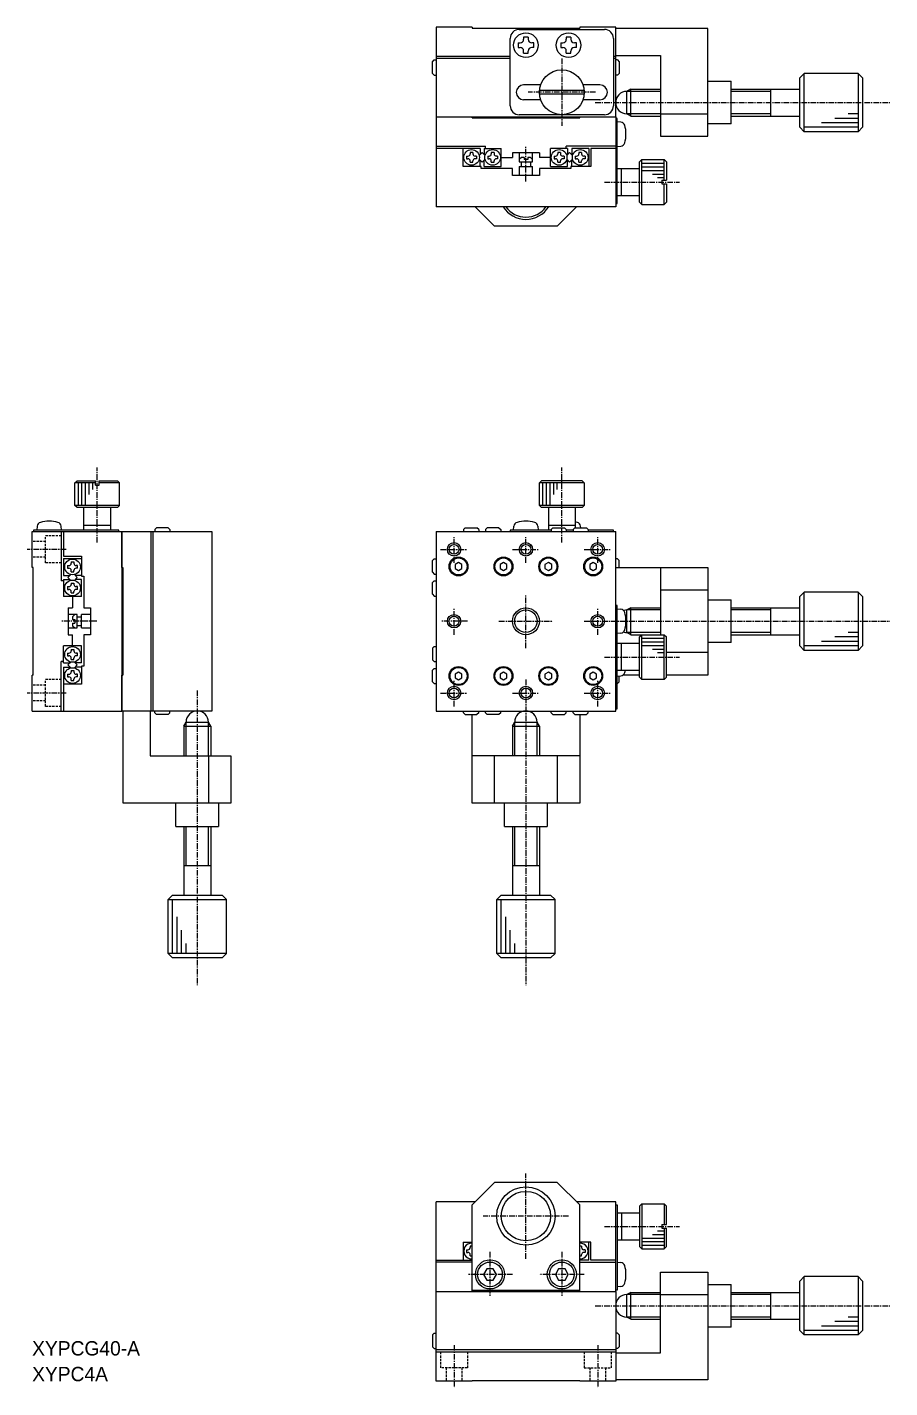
# Model space of a CAD drawing. Extents: x 13 to 396, y -27 to 276.
# Drawn here: x 12.7 to 204.9, y -26.6 to 276.5 of the extents above; entities that cross this region are included whole.
import ezdxf

# ---------------------------------------------------------------- set-up
doc = ezdxf.new("R2010")
doc.units = 0
doc.linetypes.add('CENTER', pattern=[2, 1.25, -0.25, 0.25, -0.25])
doc.linetypes.add('DASHED', pattern=[0.75, 0.5, -0.25])
doc.layers.get('0').update_dxf_attribs({"linetype": 'CONTINUOUS'})
doc.layers.add('CENTER', color=1, linetype='CENTER')

msp = doc.modelspace()

# ---------------------------------------------------------------- linework, layer by layer
at = {"color": 7, "linetype": 'CONTINUOUS'}
for p, q in [((111.83, 276.46), (103.83, 276.46)), ((103.83, 276.46), (103.83, 256.46)), ((111.83, 276.46), (111.83, 276.26)), ((111.83, 276.26), (135.83, 276.26)), ((122.33, 275.96), (141.33, 275.96)), ((135.83, 276.46), (135.83, 276.26)), ((143.83, 276.46), (135.83, 276.46)), ((143.83, 256.46), (143.83, 276.46)), ((164.33, 276.16), (143.83, 276.16)), ((164.33, 252.16), (164.33, 276.16)), ((120.33, 258.96), (120.33, 273.96)), ((122.08, 272.96), (122.08, 271.96)), ((122.08, 272.96), (122.53, 272.96)), ((124.33, 274.21), (123.33, 274.21)), ((123.33, 274.21), (123.33, 273.76)), ((124.33, 274.21), (124.33, 273.76)), ((125.58, 272.96), (125.13, 272.96)), ((125.58, 271.96), (125.58, 272.96)), ((131.58, 272.96), (131.58, 271.96)), ((131.58, 272.96), (132.03, 272.96)), ((133.83, 274.21), (132.83, 274.21)), ((132.83, 274.21), (132.83, 273.76)), ((133.83, 274.21), (133.83, 273.76)), ((135.08, 272.96), (134.63, 272.96)), ((135.08, 271.96), (135.08, 272.96)), ((143.33, 273.96), (143.33, 258.96)), ((120.33, 269.96), (103.83, 269.96)), ((122.08, 271.96), (122.53, 271.96)), ((123.33, 270.71), (123.33, 271.16)), ((123.33, 270.71), (124.33, 270.71)), ((124.33, 270.71), (124.33, 271.16)), ((125.58, 271.96), (125.13, 271.96)), ((131.58, 271.96), (132.03, 271.96)), ((132.83, 270.71), (132.83, 271.16)), ((132.83, 270.71), (133.83, 270.71)), ((133.83, 270.71), (133.83, 271.16)), ((135.08, 271.96), (134.63, 271.96)), ((143.83, 269.96), (143.33, 269.96)), ((143.83, 270.16), (153.83, 270.16)), ((153.83, 270.16), (153.83, 252.16)), ((103.03, 268.76), (103.43, 269.16)), ((103.03, 266.16), (103.03, 268.76)), ((103.43, 269.16), (103.83, 269.16)), ((120.33, 269.46), (103.83, 269.46)), ((143.83, 269.46), (143.33, 269.46)), ((144.23, 269.16), (143.83, 269.16)), ((144.23, 269.16), (144.63, 268.76)), ((144.63, 268.76), (144.63, 266.16)), ((103.03, 266.16), (103.43, 265.76)), ((103.43, 265.76), (103.83, 265.76)), ((144.23, 265.76), (143.83, 265.76)), ((144.23, 265.76), (144.63, 266.16)), ((164.33, 264.41), (169.53, 264.41)), ((169.53, 254.91), (169.53, 264.41)), ((184.83, 265.16), (185.83, 266.16)), ((184.83, 254.16), (184.83, 265.16)), ((197.83, 266.16), (185.83, 266.16)), ((198.83, 265.16), (197.83, 266.16)), ((198.83, 265.16), (198.83, 254.16)), ((127.11, 263.61), (123.33, 263.61)), ((136.79, 261.56), (126.83, 261.56)), ((136.83, 262.36), (126.85, 262.36)), ((140.33, 263.61), (136.55, 263.61)), ((147.2, 262.66), (146.33, 262.16)), ((146.33, 257.16), (146.33, 262.16)), ((147.2, 256.66), (147.2, 262.66)), ((147.2, 262.66), (153.83, 262.66)), ((169.53, 262.66), (184.83, 262.66)), ((178.33, 262.66), (178.33, 256.66)), ((127.11, 260.31), (123.33, 260.31)), ((140.33, 260.31), (136.55, 260.31)), ((103.83, 256.46), (143.83, 256.46)), ((103.83, 256.46), (103.83, 236.46)), ((103.83, 256.46), (111.83, 256.46)), ((111.83, 256.26), (111.83, 256.46)), ((111.83, 256.26), (135.83, 256.26)), ((141.33, 256.96), (122.33, 256.96)), ((135.83, 256.26), (135.83, 256.46)), ((135.83, 256.46), (143.83, 256.46)), ((143.83, 256.46), (143.83, 236.46)), ((144.13, 256.16), (143.83, 256.16)), ((144.13, 237.16), (144.13, 256.16)), ((144.98, 255.34), (144.13, 255.41)), ((147.2, 256.66), (146.33, 257.16)), ((147.2, 256.66), (153.83, 256.66)), ((153.83, 257.16), (164.33, 257.16)), ((169.53, 254.91), (164.33, 254.91)), ((169.53, 256.66), (184.83, 256.66)), ((153.83, 252.16), (164.33, 252.16)), ((184.83, 254.16), (185.83, 253.16)), ((197.83, 253.16), (185.83, 253.16)), ((198.83, 254.16), (197.83, 253.16)), ((103.83, 249.96), (114.83, 249.96)), ((113.63, 249.46), (103.83, 249.46)), ((109.83, 245.46), (109.83, 249.46)), ((111.43, 248.56), (111.43, 248.26)), ((112.03, 248.56), (111.43, 248.56)), ((112.03, 248.56), (112.03, 248.26)), ((113.63, 249.46), (113.63, 248.07)), ((114.53, 249.46), (118.33, 249.46)), ((114.53, 249.46), (114.53, 248.07)), ((114.83, 249.46), (114.83, 249.96)), ((116.13, 248.56), (116.13, 248.26)), ((116.73, 248.56), (116.13, 248.56)), ((116.73, 248.56), (116.73, 248.26)), ((118.33, 245.46), (118.33, 249.46)), ((129.33, 245.46), (129.33, 249.46)), ((133.13, 249.46), (129.33, 249.46)), ((130.93, 248.56), (130.93, 248.26)), ((131.53, 248.56), (130.93, 248.56)), ((131.53, 248.56), (131.53, 248.26)), ((132.83, 249.46), (132.83, 249.96)), ((143.83, 249.96), (132.83, 249.96)), ((133.13, 249.46), (133.13, 248.07)), ((134.03, 249.46), (134.03, 248.07)), ((137.83, 249.46), (134.03, 249.46)), ((135.63, 248.56), (135.63, 248.26)), ((136.23, 248.56), (135.63, 248.56)), ((136.23, 248.56), (136.23, 248.26)), ((137.83, 249.46), (137.83, 245.46)), ((138.33, 249.46), (138.33, 245.46)), ((143.83, 249.46), (138.33, 249.46)), ((144.13, 249.91), (144.98, 249.98)), ((110.63, 247.76), (110.93, 247.76)), ((110.63, 247.76), (110.63, 247.16)), ((110.63, 247.16), (110.93, 247.16)), ((111.43, 246.36), (111.43, 246.66)), ((111.43, 246.36), (112.03, 246.36)), ((112.03, 246.36), (112.03, 246.66)), ((112.83, 247.76), (112.53, 247.76)), ((112.83, 247.16), (112.53, 247.16)), ((112.83, 247.76), (112.83, 247.16)), ((113.43, 247.87), (114.08, 248.52)), ((114.08, 246.4), (113.43, 247.05)), ((113.63, 245.46), (113.63, 246.85)), ((114.73, 247.87), (114.08, 248.52)), ((114.08, 246.4), (114.73, 247.05)), ((114.53, 245.46), (114.53, 246.85)), ((115.33, 247.76), (115.63, 247.76)), ((115.33, 247.76), (115.33, 247.16)), ((115.33, 247.16), (115.63, 247.16)), ((116.13, 246.36), (116.13, 246.66)), ((116.13, 246.36), (116.73, 246.36)), ((116.73, 246.36), (116.73, 246.66)), ((117.53, 247.76), (117.23, 247.76)), ((117.53, 247.16), (117.23, 247.16)), ((117.53, 247.76), (117.53, 247.16)), ((118.33, 247.46), (120.83, 247.46)), ((120.83, 248.46), (120.83, 247.46)), ((126.83, 248.46), (120.83, 248.46)), ((122.33, 248.46), (122.33, 246.46)), ((122.83, 247.46), (122.33, 246.96)), ((122.33, 246.46), (125.33, 246.46)), ((123.43, 247.46), (122.83, 247.46)), ((122.83, 245.46), (122.83, 246.46)), ((123.43, 247.46), (123.43, 246.96)), ((124.23, 246.96), (123.43, 246.96)), ((124.23, 247.46), (124.23, 246.96)), ((124.83, 247.46), (124.23, 247.46)), ((124.83, 247.46), (125.33, 246.96)), ((124.83, 246.46), (124.83, 245.46)), ((125.33, 246.46), (125.33, 248.46)), ((126.83, 248.46), (126.83, 247.46)), ((129.33, 247.46), (126.83, 247.46)), ((130.13, 247.76), (130.43, 247.76)), ((130.13, 247.76), (130.13, 247.16)), ((130.13, 247.16), (130.43, 247.16)), ((130.93, 246.36), (130.93, 246.66)), ((130.93, 246.36), (131.53, 246.36)), ((131.53, 246.36), (131.53, 246.66)), ((132.33, 247.76), (132.03, 247.76)), ((132.33, 247.16), (132.03, 247.16)), ((132.33, 247.76), (132.33, 247.16)), ((132.93, 247.87), (133.58, 248.52)), ((133.58, 246.4), (132.93, 247.05)), ((133.13, 245.46), (133.13, 246.85)), ((134.23, 247.87), (133.58, 248.52)), ((133.58, 246.4), (134.23, 247.05)), ((134.03, 245.46), (134.03, 246.85)), ((134.83, 247.76), (135.13, 247.76)), ((134.83, 247.76), (134.83, 247.16)), ((134.83, 247.16), (135.13, 247.16)), ((135.63, 246.36), (135.63, 246.66)), ((135.63, 246.36), (136.23, 246.36)), ((136.23, 246.36), (136.23, 246.66)), ((137.03, 247.76), (136.73, 247.76)), ((137.03, 247.16), (136.73, 247.16)), ((137.03, 247.76), (137.03, 247.16)), ((149.13, 246.46), (149.63, 246.96)), ((149.13, 237.46), (149.13, 246.46)), ((149.63, 246.96), (154.63, 246.96)), ((149.63, 236.96), (149.63, 246.96)), ((154.63, 246.96), (155.13, 246.46)), ((154.63, 242.36), (154.63, 246.96)), ((155.13, 246.46), (155.13, 242.36)), ((113.83, 245.46), (109.83, 245.46)), ((113.83, 244.96), (113.83, 245.46)), ((120.83, 244.96), (113.83, 244.96)), ((114.53, 245.46), (118.33, 245.46)), ((120.83, 243.46), (120.83, 244.96)), ((126.83, 243.46), (120.83, 243.46)), ((122.33, 245.46), (122.33, 243.46)), ((122.33, 245.46), (125.33, 245.46)), ((125.33, 243.46), (125.33, 245.46)), ((133.83, 244.96), (126.83, 244.96)), ((126.83, 244.96), (126.83, 243.46)), ((129.33, 245.46), (133.13, 245.46)), ((133.83, 245.46), (133.83, 244.96)), ((138.33, 245.46), (133.83, 245.46)), ((144.13, 244.96), (149.13, 244.96)), ((145.13, 238.96), (145.13, 244.96)), ((154.13, 242.36), (154.13, 241.56)), ((154.13, 242.36), (155.13, 242.36)), ((154.13, 241.56), (155.13, 241.56)), ((154.63, 236.96), (154.63, 241.56)), ((155.13, 241.56), (155.13, 237.46)), ((143.83, 236.46), (103.83, 236.46)), ((116.83, 232.16), (112.53, 236.46)), ((130.83, 232.16), (135.13, 236.46)), ((143.83, 237.16), (144.13, 237.16)), ((144.13, 238.96), (149.13, 238.96)), ((149.63, 236.96), (149.13, 237.46)), ((149.63, 236.96), (154.63, 236.96)), ((155.13, 237.46), (154.63, 236.96)), ((130.83, 232.16), (116.83, 232.16)), ((23.33, 174.94), (23.83, 175.44)), ((27.93, 174.94), (23.33, 174.94)), ((23.33, 169.94), (23.33, 174.94)), ((23.83, 175.44), (27.93, 175.44)), ((27.93, 174.44), (27.93, 175.44)), ((27.93, 174.44), (28.73, 174.44)), ((28.73, 175.44), (32.83, 175.44)), ((28.73, 174.44), (28.73, 175.44)), ((33.33, 174.94), (28.73, 174.94)), ((32.83, 175.44), (33.33, 174.94)), ((33.33, 169.94), (33.33, 174.94)), ((126.83, 174.94), (127.33, 175.44)), ((136.83, 174.94), (126.83, 174.94)), ((126.83, 169.94), (126.83, 174.94)), ((136.33, 175.44), (127.33, 175.44)), ((136.33, 175.44), (136.83, 174.94)), ((136.83, 174.94), (136.83, 169.94)), ((33.33, 169.94), (23.33, 169.94)), ((23.83, 169.44), (23.33, 169.94)), ((33.33, 169.94), (32.83, 169.44)), ((136.83, 169.94), (126.83, 169.94)), ((127.33, 169.44), (126.83, 169.94)), ((136.83, 169.94), (136.33, 169.44)), ((32.83, 169.44), (23.83, 169.44)), ((25.33, 164.44), (25.33, 169.44)), ((31.33, 164.44), (31.33, 169.44)), ((136.33, 169.44), (127.33, 169.44)), ((128.83, 169.44), (128.83, 164.44)), ((134.83, 169.44), (134.83, 164.94)), ((13.83, 156.14), (13.83, 164.14)), ((13.83, 164.14), (33.83, 164.14)), ((14.13, 164.44), (14.13, 164.14)), ((33.13, 164.44), (14.13, 164.44)), ((14.95, 165.29), (14.88, 164.44)), ((20.38, 164.44), (20.3, 165.29)), ((20.33, 164.14), (20.33, 153.14)), ((20.83, 164.14), (20.83, 158.64)), ((31.33, 165.44), (25.33, 165.44)), ((33.13, 164.14), (33.13, 164.44)), ((33.83, 164.14), (33.83, 124.14)), ((33.83, 164.14), (53.83, 164.14)), ((33.83, 156.14), (33.83, 164.14)), ((40.33, 124.14), (40.33, 164.14)), ((40.83, 124.14), (40.83, 164.14)), ((41.13, 164.54), (41.53, 164.94)), ((41.13, 164.54), (41.13, 164.14)), ((44.13, 164.94), (41.53, 164.94)), ((44.13, 164.94), (44.53, 164.54)), ((44.53, 164.54), (44.53, 164.14)), ((53.83, 164.14), (53.83, 124.14)), ((103.83, 164.14), (143.83, 164.14)), ((103.83, 164.14), (103.83, 124.14)), ((110.33, 164.94), (109.93, 164.54)), ((109.93, 164.54), (109.93, 164.14)), ((110.33, 164.94), (112.93, 164.94)), ((113.33, 164.54), (112.93, 164.94)), ((113.33, 164.54), (113.33, 164.14)), ((114.83, 164.54), (115.23, 164.94)), ((114.83, 164.54), (114.83, 164.14)), ((117.83, 164.94), (115.23, 164.94)), ((117.83, 164.94), (118.23, 164.54)), ((118.23, 164.54), (118.23, 164.14)), ((120.33, 164.44), (120.33, 164.14)), ((129.43, 164.44), (120.33, 164.44)), ((121.08, 164.44), (121.15, 165.29)), ((126.5, 165.29), (126.58, 164.44)), ((134.83, 165.44), (128.83, 165.44)), ((129.83, 164.94), (129.43, 164.54)), ((129.43, 164.54), (129.43, 164.14)), ((129.83, 164.94), (132.43, 164.94)), ((132.83, 164.54), (132.43, 164.94)), ((132.83, 164.54), (132.83, 164.14)), ((134.33, 164.44), (132.83, 164.44)), ((134.73, 164.94), (134.33, 164.54)), ((134.33, 164.54), (134.33, 164.14)), ((134.73, 164.94), (137.33, 164.94)), ((136.04, 164.94), (136, 165.29)), ((137.33, 164.94), (137.73, 164.54)), ((137.73, 164.54), (137.73, 164.14)), ((143.33, 164.44), (137.73, 164.44)), ((143.33, 164.14), (143.33, 164.44)), ((143.83, 124.14), (143.83, 164.14)), ((20.83, 158.64), (24.83, 158.64)), ((20.83, 158.14), (20.83, 154.34)), ((20.83, 158.14), (24.83, 158.14)), ((24.83, 158.64), (24.83, 154.14)), ((103.03, 157.64), (103.43, 158.04)), ((103.03, 155.04), (103.03, 157.64)), ((103.43, 158.04), (103.83, 158.04)), ((144.23, 158.04), (143.83, 158.04)), ((144.23, 158.04), (144.63, 157.64)), ((144.63, 156.14), (144.63, 157.64)), ((14.03, 156.14), (13.83, 156.14)), ((14.03, 132.14), (14.03, 156.14)), ((21.73, 156.54), (21.73, 155.94)), ((21.73, 156.54), (22.03, 156.54)), ((21.73, 155.94), (22.03, 155.94)), ((22.53, 157.34), (23.13, 157.34)), ((22.53, 157.34), (22.53, 157.04)), ((22.53, 155.14), (22.53, 155.44)), ((22.53, 155.14), (23.13, 155.14)), ((23.13, 157.34), (23.13, 157.04)), ((23.13, 155.14), (23.13, 155.44)), ((23.93, 156.54), (23.63, 156.54)), ((23.93, 155.94), (23.63, 155.94)), ((23.93, 155.94), (23.93, 156.54)), ((33.83, 156.14), (34.03, 156.14)), ((34.03, 156.14), (34.03, 132.14)), ((103.03, 155.04), (103.43, 154.64)), ((103.43, 154.64), (103.83, 154.64)), ((108.83, 157.21), (108.08, 156.77)), ((108.08, 156.77), (108.08, 155.91)), ((108.08, 155.91), (108.83, 155.47)), ((109.58, 156.77), (108.83, 157.21)), ((108.83, 155.47), (109.58, 155.91)), ((109.58, 155.91), (109.58, 156.77)), ((118.83, 157.21), (118.08, 156.77)), ((118.08, 156.77), (118.08, 155.91)), ((118.08, 155.91), (118.83, 155.47)), ((119.58, 156.77), (118.83, 157.21)), ((118.83, 155.47), (119.58, 155.91)), ((119.58, 155.91), (119.58, 156.77)), ((128.83, 157.21), (128.08, 156.77)), ((128.08, 156.77), (128.08, 155.91)), ((128.08, 155.91), (128.83, 155.47)), ((129.58, 156.77), (128.83, 157.21)), ((128.83, 155.47), (129.58, 155.91)), ((129.58, 155.91), (129.58, 156.77)), ((138.83, 157.21), (138.08, 156.77)), ((138.08, 156.77), (138.08, 155.91)), ((138.08, 155.91), (138.83, 155.47)), ((139.58, 156.77), (138.83, 157.21)), ((138.83, 155.47), (139.58, 155.91)), ((139.58, 155.91), (139.58, 156.77)), ((143.83, 156.14), (164.33, 156.14)), ((153.83, 156.14), (153.83, 141.14)), ((164.33, 156.14), (164.33, 132.14)), ((20.83, 153.14), (20.33, 153.14)), ((20.83, 154.34), (22.22, 154.34)), ((20.83, 153.44), (22.22, 153.44)), ((20.83, 153.44), (20.83, 149.64)), ((21.73, 151.84), (21.73, 151.24)), ((21.73, 151.84), (22.03, 151.84)), ((22.42, 154.54), (21.77, 153.89)), ((22.42, 153.24), (21.77, 153.89)), ((22.53, 152.64), (23.13, 152.64)), ((22.53, 152.64), (22.53, 152.34)), ((23.13, 152.64), (23.13, 152.34)), ((23.89, 153.89), (23.24, 154.54)), ((23.89, 153.89), (23.24, 153.24)), ((24.83, 154.34), (23.44, 154.34)), ((24.83, 153.44), (23.44, 153.44)), ((23.93, 151.84), (23.63, 151.84)), ((23.93, 151.24), (23.93, 151.84)), ((24.83, 154.14), (25.33, 154.14)), ((24.83, 149.64), (24.83, 153.44)), ((25.33, 154.14), (25.33, 147.14)), ((103.43, 153.14), (103.03, 152.74)), ((103.03, 150.14), (103.03, 152.74)), ((103.43, 153.14), (103.83, 153.14)), ((24.83, 149.64), (20.83, 149.64)), ((21.73, 151.24), (22.03, 151.24)), ((22.53, 150.44), (22.53, 150.74)), ((22.53, 150.44), (23.13, 150.44)), ((22.83, 149.64), (22.83, 147.14)), ((23.13, 150.44), (23.13, 150.74)), ((23.93, 151.24), (23.63, 151.24)), ((103.03, 150.14), (103.43, 149.74)), ((103.43, 149.74), (103.83, 149.74)), ((153.83, 151.14), (164.33, 151.14)), ((164.33, 148.89), (169.53, 148.89)), ((169.53, 139.39), (169.53, 148.89)), ((184.83, 149.64), (185.83, 150.64)), ((184.83, 138.64), (184.83, 149.64)), ((197.83, 150.64), (185.83, 150.64)), ((198.83, 149.64), (197.83, 150.64)), ((198.83, 149.64), (198.83, 138.64)), ((21.83, 147.14), (21.83, 141.14)), ((21.83, 147.14), (22.83, 147.14)), ((23.83, 145.64), (21.83, 145.64)), ((22.83, 145.14), (23.33, 145.64)), ((23.83, 142.64), (23.83, 145.64)), ((24.83, 142.64), (24.83, 145.64)), ((26.83, 145.64), (24.83, 145.64)), ((25.33, 147.14), (26.83, 147.14)), ((26.83, 147.14), (26.83, 141.14)), ((144.13, 147.64), (143.83, 147.64)), ((144.13, 124.64), (144.13, 147.64)), ((144.13, 146.89), (144.98, 146.81)), ((147.2, 147.14), (146.33, 146.64)), ((146.33, 141.64), (146.33, 146.64)), ((147.2, 147.14), (153.83, 147.14)), ((147.2, 141.14), (147.2, 147.14)), ((169.53, 147.14), (184.83, 147.14)), ((178.33, 147.14), (178.33, 141.14)), ((21.83, 142.64), (23.83, 142.64)), ((22.83, 145.14), (22.83, 144.54)), ((22.83, 144.54), (23.33, 144.54)), ((22.83, 143.74), (22.83, 143.14)), ((22.83, 143.74), (23.33, 143.74)), ((22.83, 143.14), (23.33, 142.64)), ((23.33, 144.54), (23.33, 143.74)), ((23.83, 145.14), (24.83, 145.14)), ((24.83, 143.14), (23.83, 143.14)), ((24.83, 142.64), (26.83, 142.64)), ((21.83, 141.14), (22.83, 141.14)), ((22.83, 138.64), (22.83, 141.14)), ((26.83, 141.14), (25.33, 141.14)), ((25.33, 141.14), (25.33, 134.14)), ((144.98, 141.46), (144.13, 141.39)), ((147.2, 141.14), (146.33, 141.64)), ((147.2, 141.14), (153.83, 141.14)), ((149.13, 140.64), (149.63, 141.14)), ((149.13, 131.64), (149.13, 140.64)), ((149.63, 141.14), (154.63, 141.14)), ((149.63, 131.14), (149.63, 141.14)), ((154.63, 141.14), (155.13, 140.64)), ((154.63, 131.14), (154.63, 141.14)), ((155.13, 131.64), (155.13, 140.64)), ((169.53, 141.14), (184.83, 141.14)), ((24.83, 138.64), (20.83, 138.64)), ((20.83, 134.84), (20.83, 138.64)), ((21.73, 137.04), (21.73, 136.44)), ((21.73, 137.04), (22.03, 137.04)), ((21.73, 136.44), (22.03, 136.44)), ((22.53, 137.84), (23.13, 137.84)), ((22.53, 137.84), (22.53, 137.54)), ((23.13, 137.84), (23.13, 137.54)), ((23.93, 137.04), (23.63, 137.04)), ((23.93, 136.44), (23.63, 136.44)), ((23.93, 136.44), (23.93, 137.04)), ((24.83, 134.84), (24.83, 138.64)), ((103.03, 138.14), (103.43, 138.54)), ((103.03, 138.14), (103.03, 135.54)), ((103.43, 138.54), (103.83, 138.54)), ((149.13, 139.14), (144.13, 139.14)), ((145.13, 133.14), (145.13, 139.14)), ((164.33, 137.14), (155.13, 137.14)), ((169.53, 139.39), (164.33, 139.39)), ((184.83, 138.64), (185.83, 137.64)), ((197.83, 137.64), (185.83, 137.64)), ((198.83, 138.64), (197.83, 137.64)), ((20.33, 124.14), (20.33, 135.14)), ((20.83, 135.14), (20.33, 135.14)), ((20.83, 134.84), (22.22, 134.84)), ((20.83, 133.94), (20.83, 124.14)), ((20.83, 133.94), (22.22, 133.94)), ((22.42, 135.04), (21.77, 134.39)), ((22.42, 133.74), (21.77, 134.39)), ((22.53, 135.64), (22.53, 135.94)), ((22.53, 135.64), (23.13, 135.64)), ((23.13, 135.64), (23.13, 135.94)), ((23.89, 134.39), (23.24, 135.04)), ((23.89, 134.39), (23.24, 133.74)), ((24.83, 134.84), (23.44, 134.84)), ((24.83, 133.94), (23.44, 133.94)), ((24.83, 134.14), (24.83, 130.14)), ((25.33, 134.14), (24.83, 134.14)), ((103.43, 135.14), (103.03, 135.54)), ((103.43, 133.64), (103.03, 133.24)), ((103.43, 135.14), (103.83, 135.14)), ((103.43, 133.64), (103.83, 133.64)), ((13.83, 124.14), (13.83, 132.14)), ((14.03, 132.14), (13.83, 132.14)), ((21.73, 132.34), (21.73, 131.74)), ((21.73, 132.34), (22.03, 132.34)), ((21.73, 131.74), (22.03, 131.74)), ((22.53, 133.14), (23.13, 133.14)), ((22.53, 133.14), (22.53, 132.84)), ((22.53, 130.94), (22.53, 131.24)), ((22.53, 130.94), (23.13, 130.94)), ((23.13, 133.14), (23.13, 132.84)), ((23.13, 130.94), (23.13, 131.24)), ((23.93, 132.34), (23.63, 132.34)), ((23.93, 131.74), (23.63, 131.74)), ((23.93, 131.74), (23.93, 132.34)), ((33.83, 124.14), (33.83, 132.14)), ((33.83, 132.14), (34.03, 132.14)), ((103.03, 130.64), (103.03, 133.24)), ((103.03, 130.64), (103.43, 130.24)), ((108.83, 132.81), (108.08, 132.37)), ((108.08, 132.37), (108.08, 131.51)), ((108.08, 131.51), (108.83, 131.07)), ((109.58, 132.37), (108.83, 132.81)), ((108.83, 131.07), (109.58, 131.51)), ((109.58, 131.51), (109.58, 132.37)), ((118.83, 132.81), (118.08, 132.37)), ((118.08, 132.37), (118.08, 131.51)), ((118.08, 131.51), (118.83, 131.07)), ((119.58, 132.37), (118.83, 132.81)), ((118.83, 131.07), (119.58, 131.51)), ((119.58, 131.51), (119.58, 132.37)), ((128.83, 132.81), (128.08, 132.37)), ((128.08, 132.37), (128.08, 131.51)), ((128.08, 131.51), (128.83, 131.07)), ((129.58, 132.37), (128.83, 132.81)), ((128.83, 131.07), (129.58, 131.51)), ((129.58, 131.51), (129.58, 132.37)), ((138.83, 132.81), (138.08, 132.37)), ((138.08, 132.37), (138.08, 131.51)), ((138.08, 131.51), (138.83, 131.07)), ((139.58, 132.37), (138.83, 132.81)), ((138.83, 131.07), (139.58, 131.51)), ((139.58, 131.51), (139.58, 132.37)), ((149.13, 133.14), (144.13, 133.14)), ((144.13, 131.89), (144.98, 131.96)), ((144.63, 130.64), (144.23, 130.24)), ((144.63, 130.64), (144.63, 131.93)), ((149.13, 132.14), (145.46, 132.14)), ((149.63, 131.14), (149.13, 131.64)), ((154.63, 131.14), (149.63, 131.14)), ((155.13, 131.64), (154.63, 131.14)), ((164.33, 132.14), (155.13, 132.14)), ((24.83, 130.14), (20.83, 130.14)), ((103.43, 130.24), (103.83, 130.24)), ((144.23, 130.24), (144.13, 130.24)), ((143.83, 124.64), (144.13, 124.64)), ((13.83, 124.14), (33.83, 124.14)), ((53.83, 124.14), (33.83, 124.14)), ((34.13, 103.64), (34.13, 124.14)), ((40.13, 124.14), (40.13, 114.14)), ((41.13, 123.74), (41.13, 124.14)), ((41.13, 123.74), (41.53, 123.34)), ((44.13, 123.34), (41.53, 123.34)), ((44.53, 123.74), (44.13, 123.34)), ((44.53, 123.74), (44.53, 124.14)), ((47.63, 120.77), (48.13, 121.64)), ((48.13, 121.64), (53.13, 121.64)), ((53.63, 120.77), (53.13, 121.64)), ((103.83, 124.14), (143.83, 124.14)), ((109.93, 123.74), (109.93, 124.14)), ((110.33, 123.34), (109.93, 123.74)), ((110.33, 123.34), (112.93, 123.34)), ((111.83, 103.64), (111.83, 123.34)), ((113.33, 123.74), (112.93, 123.34)), ((113.33, 123.74), (113.33, 124.14)), ((114.83, 123.74), (114.83, 124.14)), ((114.83, 123.74), (115.23, 123.34)), ((117.83, 123.34), (115.23, 123.34)), ((118.23, 123.74), (117.83, 123.34)), ((118.23, 123.74), (118.23, 124.14)), ((120.83, 120.77), (121.33, 121.64)), ((121.33, 121.64), (126.33, 121.64)), ((126.83, 120.77), (126.33, 121.64)), ((129.43, 123.74), (129.43, 124.14)), ((129.83, 123.34), (129.43, 123.74)), ((129.83, 123.34), (132.43, 123.34)), ((132.83, 123.74), (132.43, 123.34)), ((132.83, 123.74), (132.83, 124.14)), ((134.33, 123.74), (134.33, 124.14)), ((134.33, 123.74), (134.73, 123.34)), ((134.73, 123.34), (137.33, 123.34)), ((135.83, 123.34), (135.83, 103.64)), ((137.73, 123.74), (137.33, 123.34)), ((137.73, 123.74), (137.73, 124.14)), ((47.63, 120.77), (47.63, 114.14)), ((47.63, 120.77), (53.63, 120.77)), ((53.63, 120.77), (53.63, 114.14)), ((120.83, 120.77), (126.83, 120.77)), ((120.83, 120.77), (120.83, 114.14)), ((126.83, 120.77), (126.83, 114.14)), ((40.13, 114.14), (58.13, 114.14)), ((53.13, 114.14), (53.13, 103.64)), ((58.13, 114.14), (58.13, 103.64)), ((135.83, 114.14), (111.83, 114.14)), ((116.83, 103.64), (116.83, 114.14)), ((130.83, 114.14), (130.83, 103.64)), ((58.13, 103.64), (34.13, 103.64)), ((45.88, 98.44), (45.88, 103.64)), ((55.38, 103.64), (55.38, 98.44)), ((135.83, 103.64), (111.83, 103.64)), ((119.08, 98.44), (119.08, 103.64)), ((128.58, 103.64), (128.58, 98.44)), ((45.88, 98.44), (55.38, 98.44)), ((47.63, 98.44), (47.63, 83.14)), ((53.63, 98.44), (53.63, 83.14)), ((119.08, 98.44), (128.58, 98.44)), ((120.83, 98.44), (120.83, 83.14)), ((126.83, 98.44), (126.83, 83.14)), ((53.63, 89.64), (47.63, 89.64)), ((126.83, 89.64), (120.83, 89.64)), ((45.13, 83.14), (44.13, 82.14)), ((44.13, 70.14), (44.13, 82.14)), ((45.13, 83.14), (56.13, 83.14)), ((56.13, 83.14), (57.13, 82.14)), ((57.13, 70.14), (57.13, 82.14)), ((118.33, 83.14), (117.33, 82.14)), ((117.33, 70.14), (117.33, 82.14)), ((118.33, 83.14), (129.33, 83.14)), ((129.33, 83.14), (130.33, 82.14)), ((130.33, 70.14), (130.33, 82.14)), ((45.13, 69.14), (44.13, 70.14)), ((56.13, 69.14), (57.13, 70.14)), ((118.33, 69.14), (117.33, 70.14)), ((129.33, 69.14), (130.33, 70.14)), ((56.13, 69.14), (45.13, 69.14)), ((129.33, 69.14), (118.33, 69.14)), ((116.83, 19.14), (111.83, 14.14)), ((130.83, 19.14), (116.83, 19.14)), ((130.83, 19.14), (135.83, 14.14)), ((103.83, -5.16), (103.83, 14.84)), ((112.53, 14.84), (103.83, 14.84)), ((111.83, -5.16), (111.83, 14.14)), ((143.83, 14.84), (135.13, 14.84)), ((135.83, -5.16), (135.83, 14.14)), ((143.83, -5.16), (143.83, 14.84)), ((143.83, 14.14), (144.13, 14.14)), ((144.13, 14.14), (144.13, -4.86)), ((144.13, 12.34), (149.13, 12.34)), ((145.13, 12.34), (145.13, 6.34)), ((149.63, 14.34), (149.13, 13.84)), ((149.13, 13.84), (149.13, 4.84)), ((149.63, 14.34), (149.63, 4.34)), ((149.63, 14.34), (154.63, 14.34)), ((154.63, 14.34), (154.63, 9.74)), ((155.13, 13.84), (154.63, 14.34)), ((155.13, 9.74), (155.13, 13.84)), ((154.13, 9.74), (155.13, 9.74)), ((154.13, 9.74), (154.13, 8.94)), ((144.13, 6.34), (149.13, 6.34)), ((154.13, 8.94), (155.13, 8.94)), ((154.63, 8.94), (154.63, 4.34)), ((155.13, 4.84), (155.13, 8.94)), ((109.83, 5.84), (111.83, 5.84)), ((109.83, 5.84), (109.83, 1.84)), ((110.63, 4.14), (110.93, 4.14)), ((110.63, 4.14), (110.63, 3.54)), ((110.63, 3.54), (110.93, 3.54)), ((111.43, 4.94), (111.43, 4.64)), ((111.83, 4.94), (111.43, 4.94)), ((111.43, 2.74), (111.43, 3.04)), ((138.33, 5.84), (135.83, 5.84)), ((136.23, 4.94), (135.83, 4.94)), ((136.23, 4.94), (136.23, 4.64)), ((136.23, 2.74), (136.23, 3.04)), ((137.03, 4.14), (136.73, 4.14)), ((137.03, 3.54), (136.73, 3.54)), ((137.03, 4.14), (137.03, 3.54)), ((137.83, 1.84), (137.83, 5.84)), ((138.33, 1.84), (138.33, 5.84)), ((149.13, 4.84), (149.63, 4.34)), ((149.63, 4.34), (154.63, 4.34)), ((154.63, 4.34), (155.13, 4.84)), ((103.83, 1.84), (111.83, 1.84)), ((111.83, 1.34), (103.83, 1.34)), ((111.43, 2.74), (111.83, 2.74)), ((135.83, 2.74), (136.23, 2.74)), ((137.83, 1.84), (135.83, 1.84)), ((135.83, 1.34), (143.83, 1.34)), ((143.83, 1.84), (138.33, 1.84)), ((144.13, 1.39), (144.98, 1.31)), ((115.11, -0.11), (114.39, -1.36)), ((114.39, -1.36), (115.11, -2.61)), ((116.55, -0.11), (115.11, -0.11)), ((115.11, -2.61), (116.55, -2.61)), ((117.27, -1.36), (116.55, -0.11)), ((116.55, -2.61), (117.27, -1.36)), ((131.11, -0.11), (130.39, -1.36)), ((130.39, -1.36), (131.11, -2.61)), ((132.55, -0.11), (131.11, -0.11)), ((131.11, -2.61), (132.55, -2.61)), ((133.27, -1.36), (132.55, -0.11)), ((132.55, -2.61), (133.27, -1.36)), ((153.83, -18.86), (153.83, -0.86)), ((153.83, -0.86), (164.33, -0.86)), ((164.33, -0.86), (164.33, -24.86)), ((184.83, -2.86), (185.83, -1.86)), ((184.83, -13.86), (184.83, -2.86)), ((197.83, -1.86), (185.83, -1.86)), ((198.83, -2.86), (197.83, -1.86)), ((198.83, -2.86), (198.83, -13.86)), ((103.83, -25.16), (103.83, -5.16)), ((103.83, -5.16), (143.83, -5.16)), ((103.83, -5.16), (111.83, -5.16)), ((111.83, -4.86), (135.83, -4.86)), ((111.83, -4.96), (135.83, -4.96)), ((135.83, -5.16), (143.83, -5.16)), ((144.13, -4.86), (143.83, -4.86)), ((143.83, -5.16), (143.83, -25.16)), ((144.98, -4.04), (144.13, -4.11)), ((147.2, -5.36), (146.33, -5.86)), ((146.33, -10.86), (146.33, -5.86)), ((147.2, -11.36), (147.2, -5.36)), ((147.2, -5.36), (153.83, -5.36)), ((153.83, -5.86), (164.33, -5.86)), ((164.33, -3.61), (169.53, -3.61)), ((169.53, -13.11), (169.53, -3.61)), ((169.53, -5.36), (184.83, -5.36)), ((178.33, -5.36), (178.33, -11.36)), ((147.2, -11.36), (146.33, -10.86)), ((147.2, -11.36), (153.83, -11.36)), ((169.53, -11.36), (184.83, -11.36)), ((103.03, -14.86), (103.43, -14.46)), ((103.03, -14.86), (103.03, -17.46)), ((103.43, -14.46), (103.83, -14.46)), ((144.23, -14.46), (143.83, -14.46)), ((144.23, -14.46), (144.63, -14.86)), ((144.63, -14.86), (144.63, -17.46)), ((169.53, -13.11), (164.33, -13.11)), ((184.83, -13.86), (185.83, -14.86)), ((197.83, -14.86), (185.83, -14.86)), ((198.83, -13.86), (197.83, -14.86)), ((103.43, -17.86), (103.03, -17.46)), ((103.43, -17.86), (103.83, -17.86)), ((143.83, -18.16), (103.83, -18.16)), ((144.23, -17.86), (143.83, -17.86)), ((144.23, -17.86), (144.63, -17.46)), ((143.83, -18.66), (103.83, -18.66)), ((143.83, -18.86), (153.83, -18.86)), ((111.83, -25.16), (103.83, -25.16)), ((111.83, -25.16), (111.83, -24.96)), ((111.83, -24.96), (135.83, -24.96)), ((135.83, -25.16), (135.83, -24.96)), ((143.83, -25.16), (135.83, -25.16)), ((164.33, -24.86), (143.83, -24.86))]:
    msp.add_line(p, q, dxfattribs=at)
at = {"color": 3, "linetype": 'CONTINUOUS'}
for p, q in [((185.83, 253.16), (185.83, 266.16)), ((197.83, 266.16), (197.83, 253.16)), ((153.83, 262.16), (146.33, 262.16)), ((178.33, 262.16), (169.53, 262.16)), ((153.83, 257.16), (146.33, 257.16)), ((178.33, 257.16), (169.53, 257.16)), ((197.83, 255.16), (189.71, 255.16)), ((197.83, 256.16), (192.66, 256.16)), ((197.83, 257.16), (195.59, 257.16)), ((197.83, 254.16), (185.83, 254.16)), ((149.63, 246.16), (154.63, 246.16)), ((149.63, 245.36), (154.63, 245.36)), ((149.63, 244.56), (154.63, 244.56)), ((152.05, 243.76), (154.63, 243.76)), ((153.15, 242.96), (154.63, 242.96)), ((24.13, 169.94), (24.13, 174.94)), ((24.93, 169.94), (24.93, 174.94)), ((25.73, 169.94), (25.73, 174.94)), ((26.53, 172.36), (26.53, 174.94)), ((27.33, 173.46), (27.33, 174.94)), ((127.63, 169.94), (127.63, 174.94)), ((128.43, 169.94), (128.43, 174.94)), ((129.23, 169.94), (129.23, 174.94)), ((130.03, 172.36), (130.03, 174.94)), ((130.83, 173.46), (130.83, 174.94)), ((185.83, 137.64), (185.83, 150.64)), ((197.83, 150.64), (197.83, 137.64)), ((153.83, 146.64), (146.33, 146.64)), ((178.33, 146.64), (169.53, 146.64)), ((153.83, 141.64), (146.33, 141.64)), ((149.63, 140.34), (154.63, 140.34)), ((149.63, 139.54), (154.63, 139.54)), ((178.33, 141.64), (169.53, 141.64)), ((197.83, 139.64), (189.71, 139.64)), ((197.83, 140.64), (192.66, 140.64)), ((197.83, 141.64), (195.59, 141.64)), ((149.63, 138.74), (154.63, 138.74)), ((152.05, 137.94), (154.63, 137.94)), ((153.15, 137.14), (154.63, 137.14)), ((197.83, 138.64), (185.83, 138.64)), ((48.13, 114.14), (48.13, 121.64)), ((53.13, 114.14), (53.13, 121.64)), ((121.33, 114.14), (121.33, 121.64)), ((126.33, 114.14), (126.33, 121.64)), ((48.13, 89.64), (48.13, 98.44)), ((53.13, 89.64), (53.13, 98.44)), ((121.33, 89.64), (121.33, 98.44)), ((126.33, 89.64), (126.33, 98.44)), ((44.13, 82.14), (57.13, 82.14)), ((45.13, 70.14), (45.13, 82.14)), ((117.33, 82.14), (130.33, 82.14)), ((118.33, 70.14), (118.33, 82.14)), ((46.13, 70.14), (46.13, 78.26)), ((119.33, 70.14), (119.33, 78.26)), ((47.13, 70.14), (47.13, 75.31)), ((120.33, 70.14), (120.33, 75.31)), ((57.13, 70.14), (44.13, 70.14)), ((48.13, 70.14), (48.13, 72.37)), ((130.33, 70.14), (117.33, 70.14)), ((121.33, 70.14), (121.33, 72.37)), ((149.63, 6.74), (154.63, 6.74)), ((152.05, 7.54), (154.63, 7.54)), ((153.15, 8.34), (154.63, 8.34)), ((149.63, 5.94), (154.63, 5.94)), ((149.63, 5.14), (154.63, 5.14)), ((185.83, -14.86), (185.83, -1.86)), ((197.83, -1.86), (197.83, -14.86)), ((153.83, -5.86), (146.33, -5.86)), ((178.33, -5.86), (169.53, -5.86)), ((153.83, -10.86), (146.33, -10.86)), ((178.33, -10.86), (169.53, -10.86)), ((197.83, -11.86), (192.66, -11.86)), ((197.83, -10.86), (195.59, -10.86)), ((197.83, -13.86), (185.83, -13.86)), ((197.83, -12.86), (189.71, -12.86))]:
    msp.add_line(p, q, dxfattribs=at)
at = {"color": 3, "linetype": 'DASHED'}
for p, q in [((16.83, 161.89), (13.83, 161.89)), ((20.33, 163.14), (16.83, 163.14)), ((16.83, 157.14), (16.83, 163.14)), ((16.83, 158.39), (13.83, 158.39)), ((20.33, 157.14), (16.83, 157.14)), ((20.33, 131.14), (16.83, 131.14)), ((16.83, 125.14), (16.83, 131.14)), ((16.83, 129.89), (13.83, 129.89)), ((16.83, 126.39), (13.83, 126.39)), ((20.33, 125.14), (16.83, 125.14)), ((104.83, -18.66), (104.83, -22.16)), ((110.83, -18.66), (110.83, -22.16)), ((136.83, -18.66), (136.83, -22.16)), ((142.83, -18.66), (142.83, -22.16)), ((110.83, -22.16), (104.83, -22.16)), ((106.08, -22.16), (106.08, -25.16)), ((109.58, -22.16), (109.58, -25.16)), ((136.83, -22.16), (142.83, -22.16)), ((138.08, -22.16), (138.08, -25.16)), ((141.58, -22.16), (141.58, -25.16))]:
    msp.add_line(p, q, dxfattribs=at)
at = {"color": 7, "linetype": 'CONTINUOUS'}
for centre, radius in [((123.83, 272.46), 2.75), ((133.33, 272.46), 2.75), ((131.83, 261.96), 5), ((111.73, 247.46), 1.75), ((116.43, 247.46), 1.75), ((131.23, 247.46), 1.75), ((135.93, 247.46), 1.75), ((107.83, 160.14), 1.1), ((123.83, 160.14), 1.1), ((139.83, 160.14), 1.1), ((22.83, 156.24), 1.75), ((108.83, 156.34), 2.1), ((108.83, 156.34), 1.9), ((118.83, 156.34), 2.1), ((118.83, 156.34), 1.9), ((128.83, 156.34), 2.1), ((128.83, 156.34), 1.9), ((138.83, 156.34), 2.1), ((138.83, 156.34), 1.9), ((22.83, 151.54), 1.75), ((123.83, 144.14), 2.5), ((107.83, 144.14), 1.1), ((139.83, 144.14), 1.1), ((22.83, 136.74), 1.75), ((22.83, 132.04), 1.75), ((108.83, 131.94), 2.1), ((108.83, 131.94), 1.9), ((118.83, 131.94), 2.1), ((118.83, 131.94), 1.9), ((128.83, 131.94), 2.1), ((128.83, 131.94), 1.9), ((138.83, 131.94), 2.1), ((138.83, 131.94), 1.9), ((107.83, 128.14), 1.1), ((123.83, 128.14), 1.1), ((139.83, 128.14), 1.1), ((123.83, 11.64), 6.5), ((123.83, 11.64), 5.5), ((115.83, -1.36), 3.25), ((115.83, -1.36), 2.75), ((131.83, -1.36), 3.25), ((131.83, -1.36), 2.75)]:
    msp.add_circle(centre, radius, dxfattribs=at)
at = {"color": 3, "linetype": 'CONTINUOUS'}
for centre, radius in [((107.83, 160.14), 1.5), ((123.83, 160.14), 1.5), ((139.83, 160.14), 1.5), ((107.83, 144.14), 1.5), ((123.83, 144.14), 3), ((139.83, 144.14), 1.5), ((107.83, 128.14), 1.5), ((123.83, 128.14), 1.5), ((139.83, 128.14), 1.5)]:
    msp.add_circle(centre, radius, dxfattribs=at)
at = {"color": 7, "linetype": 'CONTINUOUS'}
for centre, radius, start, end in [((122.33, 273.96), 2, 90, 180), ((141.33, 273.96), 2, 0, 90), ((122.53, 273.76), 0.8, 270, 0), ((125.13, 273.76), 0.8, 180, 270), ((132.03, 273.76), 0.8, 270, 0), ((134.63, 273.76), 0.8, 180, 270), ((122.53, 271.16), 0.8, 0, 90), ((125.13, 271.16), 0.8, 90, 180), ((132.03, 271.16), 0.8, 0, 90), ((134.63, 271.16), 0.8, 90, 180), ((123.33, 261.96), 1.65, 90, 270), ((140.33, 261.96), 1.65, 270, 90), ((146.33, 259.66), 2.5, 90, 270), ((122.33, 258.96), 2, 180, 270), ((141.33, 258.96), 2, 270, 0), ((144.89, 254.34), 1, 16.257, 85), ((139.13, 252.66), 7, 343.743, 16.257), ((144.89, 250.98), 1, 275, 343.743), ((110.93, 248.26), 0.5, 270, 0), ((110.93, 246.66), 0.5, 0, 90), ((112.53, 248.26), 0.5, 180, 270), ((112.53, 246.66), 0.5, 90, 180), ((115.63, 248.26), 0.5, 270, 0), ((115.63, 246.66), 0.5, 0, 90), ((117.23, 248.26), 0.5, 180, 270), ((117.23, 246.66), 0.5, 90, 180), ((130.43, 248.26), 0.5, 270, 0), ((130.43, 246.66), 0.5, 0, 90), ((132.03, 248.26), 0.5, 180, 270), ((132.03, 246.66), 0.5, 90, 180), ((135.13, 248.26), 0.5, 270, 0), ((135.13, 246.66), 0.5, 0, 90), ((136.73, 248.26), 0.5, 180, 270), ((136.73, 246.66), 0.5, 90, 180), ((123.83, 239.66), 6, 212.231, 327.769), ((123.83, 239.66), 5.5, 215.5785, 324.4215), ((15.95, 165.2), 1, 106.257, 175), ((17.63, 159.44), 7, 73.743, 106.257), ((19.31, 165.2), 1, 5, 73.743), ((122.15, 165.2), 1, 106.257, 175), ((123.83, 159.44), 7, 73.743, 106.257), ((125.51, 165.2), 1, 5, 73.743), ((133.33, 159.44), 7, 73.743, 77.6264), ((135.01, 165.2), 1, 5, 73.743), ((22.03, 157.04), 0.5, 270, 0), ((22.03, 155.44), 0.5, 0, 90), ((23.63, 157.04), 0.5, 180, 270), ((23.63, 155.44), 0.5, 90, 180), ((22.03, 152.34), 0.5, 270, 0), ((23.63, 152.34), 0.5, 180, 270), ((22.03, 150.74), 0.5, 0, 90), ((23.63, 150.74), 0.5, 90, 180), ((144.89, 145.82), 1, 16.257, 85), ((146.33, 144.14), 2.5, 90, 104.6255), ((139.13, 144.14), 7, 343.743, 16.257), ((144.89, 142.46), 1, 275, 343.743), ((146.33, 144.14), 2.5, 255.3745, 270), ((22.03, 137.54), 0.5, 270, 0), ((22.03, 135.94), 0.5, 0, 90), ((23.63, 137.54), 0.5, 180, 270), ((23.63, 135.94), 0.5, 90, 180), ((22.03, 132.84), 0.5, 270, 0), ((22.03, 131.24), 0.5, 0, 90), ((23.63, 132.84), 0.5, 180, 270), ((23.63, 131.24), 0.5, 90, 180), ((144.89, 132.96), 1, 275, 343.743), ((139.13, 134.64), 7, 343.743, 347.6264), ((50.63, 121.64), 2.5, 0, 180), ((123.83, 121.64), 2.5, 0, 180), ((111.73, 3.84), 1.75, 86.7242, 273.2758), ((110.93, 4.64), 0.5, 270, 0), ((110.93, 3.04), 0.5, 0, 90), ((135.93, 3.84), 1.75, 266.7241, 93.2759), ((136.73, 4.64), 0.5, 180, 270), ((136.73, 3.04), 0.5, 90, 180), ((144.89, 0.32), 1, 16.257, 85), ((139.13, -1.36), 7, 343.743, 16.257), ((146.33, -8.36), 2.5, 90, 270), ((144.89, -3.04), 1, 275, 343.743)]:
    msp.add_arc(centre, radius, start, end, dxfattribs=at)
at = {"layer": 'CENTER', "color": 1, "linetype": 'CENTER'}
for p, q in [((131.83, 269.46), (131.83, 254.46)), ((139.33, 261.96), (124.33, 261.96)), ((139.25, 259.66), (204.9, 259.66)), ((123.83, 242.08), (123.83, 249.87)), ((141.34, 241.96), (158.05, 241.96)), ((28.33, 161.65), (28.33, 178.36)), ((131.83, 161.65), (131.83, 178.36)), ((107.83, 157.14), (107.83, 163.14)), ((123.83, 157.14), (123.83, 163.14)), ((139.83, 157.14), (139.83, 163.14)), ((21.39, 160.14), (12.73, 160.14)), ((104.83, 160.14), (110.83, 160.14)), ((120.83, 160.14), (126.83, 160.14)), ((136.83, 160.14), (142.83, 160.14)), ((123.83, 138.14), (123.83, 150.14)), ((107.83, 141.14), (107.83, 147.14)), ((139.83, 141.14), (139.83, 147.14)), ((28.21, 144.14), (20.41, 144.14)), ((110.83, 144.14), (104.83, 144.14)), ((117.83, 144.14), (129.83, 144.14)), ((136.83, 144.14), (204.9, 144.14)), ((141.34, 136.14), (158.05, 136.14)), ((107.83, 125.14), (107.83, 131.14)), ((123.83, 131.14), (123.83, 63.07)), ((139.83, 125.14), (139.83, 131.14)), ((21.39, 128.14), (12.73, 128.14)), ((50.63, 128.72), (50.63, 63.07)), ((104.83, 128.14), (110.83, 128.14)), ((120.83, 128.14), (126.83, 128.14)), ((136.83, 128.14), (142.83, 128.14)), ((123.83, 2.14), (123.83, 21.14)), ((133.33, 11.64), (114.33, 11.64)), ((141.34, 9.34), (158.05, 9.34)), ((115.83, 3.64), (115.83, -6.36)), ((131.83, 3.64), (131.83, -6.36)), ((120.83, -1.36), (110.83, -1.36)), ((136.83, -1.36), (126.83, -1.36)), ((139.25, -8.36), (204.9, -8.36)), ((107.83, -17.1), (107.83, -26.62)), ((139.83, -17.1), (139.83, -26.62))]:
    msp.add_line(p, q, dxfattribs=at)

# ---------------------------------------------------------------- texts
at = {"color": 7, "linetype": 'CONTINUOUS'}
for s, p in [('XYPCG40-A', (13.83, -19.43)), ('XYPC4A', (13.83, -25.16))]:
    msp.add_text(s, height=3.2, dxfattribs=at).set_placement(p)

doc.saveas('drawing.dxf')
